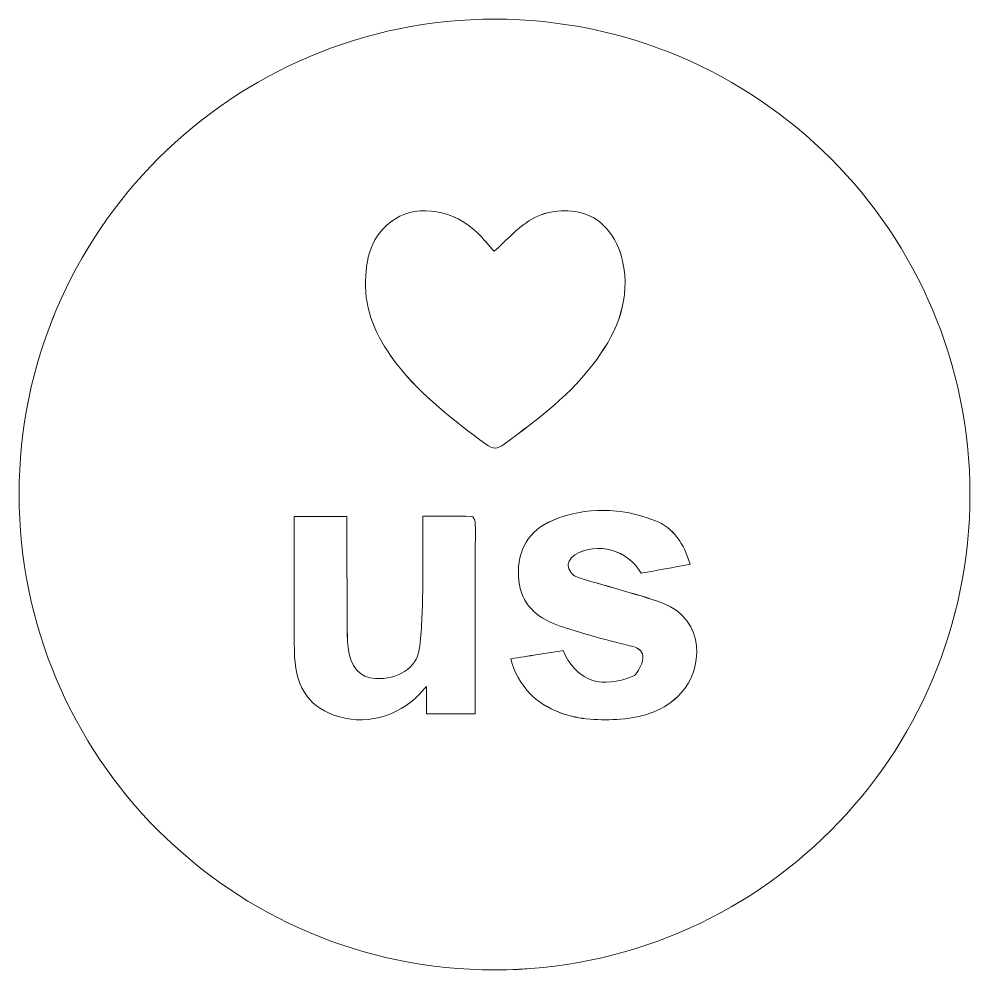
# Model space of a CAD drawing. Header units: centimetres. Extents: x -5.5 to 5.5, y -4.5 to 5.
# Drawn here: x -0.311 to 3.353, y -4.54 to -0.876 of the extents above; entities that cross this region are included whole.
import ezdxf

# ---------------------------------------------------------------- set-up
doc = ezdxf.new("R2010")
doc.units = ezdxf.units.CM
doc.header["$MEASUREMENT"] = 0
doc.layers.add('Layer 1', color=7, linetype='Continuous')

msp = doc.modelspace()

# ---------------------------------------------------------------- linework, layer by layer
at = {"layer": 'Layer 1', "lineweight": 13}
for points, knots in [([(3.3528, -2.70793), (3.35272, -1.69778), (2.53251, -0.8768), (1.52286, -0.8763), (1.52286, -0.8763), (0.51062, -0.87577), (-0.31083, -1.69579), (-0.31115, -2.70701), (-0.31115, -2.70701), (-0.31147, -3.71899), (0.50893, -4.54012), (1.52038, -4.54023), (1.52038, -4.54023), (2.53209, -4.54036), (3.35288, -3.71962), (3.3528, -2.70793)], [0, 0, 0, 0, 0.2, 0.2, 0.2, 0.2, 0.4, 0.4, 0.4, 0.4, 0.6, 0.6, 0.6, 0.6, 1, 1, 1, 1]), ([(3.3528, -2.70793), (3.35288, -3.71962), (2.53209, -4.54035), (1.52038, -4.54025), (1.52038, -4.54025), (0.5089, -4.54014), (-0.31146, -3.71901), (-0.31115, -2.70703), (-0.31115, -2.70703), (-0.31083, -1.69579), (0.51062, -0.8758), (1.52286, -0.87632), (1.52286, -0.87632), (2.53251, -0.8768), (3.35272, -1.69778), (3.3528, -2.70793)], [0, 0, 0, 0, 0.2, 0.2, 0.2, 0.2, 0.4, 0.4, 0.4, 0.4, 0.6, 0.6, 0.6, 0.6, 1, 1, 1, 1]), ([(1.51934, -1.77094), (1.5603, -1.73387), (1.59792, -1.69395), (1.64134, -1.66185), (1.64134, -1.66185), (1.70114, -1.61766), (1.77167, -1.60727), (1.84396, -1.62015), (1.84396, -1.62015), (1.92881, -1.63523), (1.99419, -1.71299), (2.01448, -1.80843), (2.01448, -1.80843), (2.04517, -1.9525), (1.99667, -2.07455), (1.91463, -2.18766), (1.91463, -2.18766), (1.81816, -2.32059), (1.68868, -2.41777), (1.55816, -2.51394), (1.55816, -2.51394), (1.53197, -2.53323), (1.51485, -2.53434), (1.48781, -2.51439), (1.48781, -2.51439), (1.36322, -2.42261), (1.24087, -2.32865), (1.14467, -2.20565), (1.14467, -2.20565), (1.07561, -2.11733), (1.02553, -2.02042), (1.02394, -1.90532), (1.02394, -1.90532), (1.02254, -1.80195), (1.04347, -1.70564), (1.13866, -1.64568), (1.13866, -1.64568), (1.22949, -1.58848), (1.36583, -1.61271), (1.45341, -1.69854), (1.45341, -1.69854), (1.47804, -1.72268), (1.49998, -1.74953), (1.51934, -1.77094)], [0, 0, 0, 0, 0.0833333, 0.0833333, 0.0833333, 0.0833333, 0.1666667, 0.1666667, 0.1666667, 0.1666667, 0.25, 0.25, 0.25, 0.25, 0.3333333, 0.3333333, 0.3333333, 0.3333333, 0.4166667, 0.4166667, 0.4166667, 0.4166667, 0.5, 0.5, 0.5, 0.5, 0.5833333, 0.5833333, 0.5833333, 0.5833333, 0.6666667, 0.6666667, 0.6666667, 0.6666667, 0.75, 0.75, 0.75, 0.75, 0.8333333, 0.8333333, 0.8333333, 0.8333333, 1, 1, 1, 1]), ([(1.51934, -1.77094), (1.5, -1.74954), (1.47804, -1.72271), (1.45343, -1.69858), (1.45343, -1.69858), (1.36585, -1.61275), (1.22951, -1.58851), (1.13868, -1.64572), (1.13868, -1.64572), (1.04348, -1.70567), (1.02255, -1.80196), (1.02396, -1.90536), (1.02396, -1.90536), (1.02555, -2.02045), (1.07561, -2.11737), (1.14469, -2.20569), (1.14469, -2.20569), (1.24089, -2.32869), (1.36324, -2.42265), (1.48783, -2.51443), (1.48783, -2.51443), (1.51487, -2.53441), (1.53199, -2.53329), (1.55818, -2.51398), (1.55818, -2.51398), (1.6887, -2.4178), (1.81819, -2.32062), (1.91465, -2.1877), (1.91465, -2.1877), (1.99672, -2.07459), (2.04522, -1.95254), (2.0145, -1.80847), (2.0145, -1.80847), (1.99418, -1.71303), (1.92883, -1.63527), (1.84398, -1.62019), (1.84398, -1.62019), (1.7717, -1.60733), (1.70116, -1.6177), (1.64136, -1.66189), (1.64136, -1.66189), (1.59792, -1.69394), (1.5603, -1.73384), (1.51934, -1.77094)], [0, 0, 0, 0, 0.0833333, 0.0833333, 0.0833333, 0.0833333, 0.1666667, 0.1666667, 0.1666667, 0.1666667, 0.25, 0.25, 0.25, 0.25, 0.3333333, 0.3333333, 0.3333333, 0.3333333, 0.4166667, 0.4166667, 0.4166667, 0.4166667, 0.5, 0.5, 0.5, 0.5, 0.5833333, 0.5833333, 0.5833333, 0.5833333, 0.6666667, 0.6666667, 0.6666667, 0.6666667, 0.75, 0.75, 0.75, 0.75, 0.8333333, 0.8333333, 0.8333333, 0.8333333, 1, 1, 1, 1]), ([(1.78469, -3.30954), (1.83425, -3.41924), (1.91614, -3.45458), (2.03062, -3.41701), (2.03062, -3.41701), (2.04348, -3.4128), (2.0598, -3.40838), (2.06655, -3.39857), (2.06655, -3.39857), (2.07888, -3.38066), (2.09034, -3.35928), (2.09277, -3.33822), (2.09277, -3.33822), (2.09542, -3.31517), (2.07623, -3.30028), (2.05411, -3.2943), (2.05411, -3.2943), (2.00725, -3.28163), (1.95979, -3.27104), (1.91314, -3.25758), (1.91314, -3.25758), (1.85842, -3.24181), (1.80315, -3.22686), (1.75016, -3.20625), (1.75016, -3.20625), (1.6675, -3.1741), (1.61721, -3.11455), (1.61295, -3.02258), (1.61295, -3.02258), (1.60829, -2.92135), (1.65354, -2.8456), (1.74482, -2.80787), (1.74482, -2.80787), (1.87383, -2.7545), (2.0079, -2.75792), (2.13765, -2.8079), (2.13765, -2.8079), (2.21128, -2.83624), (2.25137, -2.89905), (2.2741, -2.97715), (2.2741, -2.97715), (2.20991, -2.98895), (2.14718, -3.00046), (2.08558, -3.01178), (2.08558, -3.01178), (2.03544, -2.92174), (1.91746, -2.88904), (1.83031, -2.94069), (1.83031, -2.94069), (1.81732, -2.94839), (1.80353, -2.96884), (1.80451, -2.98234), (1.80451, -2.98234), (1.80565, -2.99745), (1.82025, -3.01946), (1.83401, -3.02441), (1.83401, -3.02441), (1.88851, -3.04388), (1.94511, -3.05738), (2.00067, -3.07405), (2.00067, -3.07405), (2.05721, -3.09104), (2.11452, -3.10622), (2.16955, -3.12726), (2.16955, -3.12726), (2.33772, -3.19155), (2.32277, -3.3851), (2.23911, -3.474), (2.23911, -3.474), (2.17535, -3.54173), (2.09467, -3.56737), (2.00612, -3.57372), (2.00612, -3.57372), (1.92775, -3.5793), (1.84941, -3.57695), (1.77437, -3.54919), (1.77437, -3.54919), (1.67674, -3.51307), (1.6126, -3.44574), (1.5831, -3.34128), (1.5831, -3.34128), (1.65269, -3.33028), (1.71902, -3.31989), (1.78469, -3.30954)], [0, 0, 0, 0, 0.0454545, 0.0454545, 0.0454545, 0.0454545, 0.0909091, 0.0909091, 0.0909091, 0.0909091, 0.1363636, 0.1363636, 0.1363636, 0.1363636, 0.1818182, 0.1818182, 0.1818182, 0.1818182, 0.2272727, 0.2272727, 0.2272727, 0.2272727, 0.2727273, 0.2727273, 0.2727273, 0.2727273, 0.3181818, 0.3181818, 0.3181818, 0.3181818, 0.3636364, 0.3636364, 0.3636364, 0.3636364, 0.4090909, 0.4090909, 0.4090909, 0.4090909, 0.4545455, 0.4545455, 0.4545455, 0.4545455, 0.5, 0.5, 0.5, 0.5, 0.5454545, 0.5454545, 0.5454545, 0.5454545, 0.5909091, 0.5909091, 0.5909091, 0.5909091, 0.6363636, 0.6363636, 0.6363636, 0.6363636, 0.6818182, 0.6818182, 0.6818182, 0.6818182, 0.7272727, 0.7272727, 0.7272727, 0.7272727, 0.7727273, 0.7727273, 0.7727273, 0.7727273, 0.8181818, 0.8181818, 0.8181818, 0.8181818, 0.8636364, 0.8636364, 0.8636364, 0.8636364, 0.9090909, 0.9090909, 0.9090909, 0.9090909, 1, 1, 1, 1]), ([(1.78469, -3.30954), (1.71902, -3.31989), (1.65269, -3.33028), (1.58316, -3.34121), (1.58316, -3.34121), (1.61263, -3.44567), (1.67677, -3.513), (1.77443, -3.54912), (1.77443, -3.54912), (1.84947, -3.57687), (1.92781, -3.57923), (2.00618, -3.57365), (2.00618, -3.57365), (2.09474, -3.56733), (2.17541, -3.54166), (2.23917, -3.47393), (2.23917, -3.47393), (2.32283, -3.38503), (2.33781, -3.19146), (2.16961, -3.12719), (2.16961, -3.12719), (2.11458, -3.10616), (2.05727, -3.09097), (2.00073, -3.07398), (2.00073, -3.07398), (1.94517, -3.05731), (1.88857, -3.04382), (1.83407, -3.02434), (1.83407, -3.02434), (1.82029, -3.01939), (1.80571, -2.99738), (1.80457, -2.98227), (1.80457, -2.98227), (1.80359, -2.96878), (1.81735, -2.94832), (1.83037, -2.94062), (1.83037, -2.94062), (1.91752, -2.88897), (2.03553, -2.92165), (2.08564, -3.01171), (2.08564, -3.01171), (2.14724, -3.00039), (2.20997, -2.9889), (2.27416, -2.97708), (2.27416, -2.97708), (2.25143, -2.89897), (2.21135, -2.83616), (2.13771, -2.80783), (2.13771, -2.80783), (2.00798, -2.75785), (1.87389, -2.75444), (1.74488, -2.8078), (1.74488, -2.8078), (1.6536, -2.84553), (1.60835, -2.92128), (1.61301, -3.02251), (1.61301, -3.02251), (1.61724, -3.11451), (1.66757, -3.17406), (1.75022, -3.20618), (1.75022, -3.20618), (1.80322, -3.22679), (1.85849, -3.24177), (1.9132, -3.25751), (1.9132, -3.25751), (1.95985, -3.27098), (2.00731, -3.28153), (2.05417, -3.29423), (2.05417, -3.29423), (2.07629, -3.30024), (2.09547, -3.31511), (2.09283, -3.33815), (2.09283, -3.33815), (2.0904, -3.35921), (2.07894, -3.38059), (2.06661, -3.3985), (2.06661, -3.3985), (2.05984, -3.40832), (2.04354, -3.41273), (2.03068, -3.41694), (2.03068, -3.41694), (1.91614, -3.45459), (1.83425, -3.41924), (1.78469, -3.30954)], [0, 0, 0, 0, 0.0454545, 0.0454545, 0.0454545, 0.0454545, 0.0909091, 0.0909091, 0.0909091, 0.0909091, 0.1363636, 0.1363636, 0.1363636, 0.1363636, 0.1818182, 0.1818182, 0.1818182, 0.1818182, 0.2272727, 0.2272727, 0.2272727, 0.2272727, 0.2727273, 0.2727273, 0.2727273, 0.2727273, 0.3181818, 0.3181818, 0.3181818, 0.3181818, 0.3636364, 0.3636364, 0.3636364, 0.3636364, 0.4090909, 0.4090909, 0.4090909, 0.4090909, 0.4545455, 0.4545455, 0.4545455, 0.4545455, 0.5, 0.5, 0.5, 0.5, 0.5454545, 0.5454545, 0.5454545, 0.5454545, 0.5909091, 0.5909091, 0.5909091, 0.5909091, 0.6363636, 0.6363636, 0.6363636, 0.6363636, 0.6818182, 0.6818182, 0.6818182, 0.6818182, 0.7272727, 0.7272727, 0.7272727, 0.7272727, 0.7727273, 0.7727273, 0.7727273, 0.7727273, 0.8181818, 0.8181818, 0.8181818, 0.8181818, 0.8636364, 0.8636364, 0.8636364, 0.8636364, 0.9090909, 0.9090909, 0.9090909, 0.9090909, 1, 1, 1, 1]), ([(1.25817, -3.55325), (1.32395, -3.55325), (1.38461, -3.55325), (1.44677, -3.55325), (1.44677, -3.55325), (1.44677, -3.53894), (1.44677, -3.52737), (1.44677, -3.51584), (1.44677, -3.51584), (1.44677, -3.31372), (1.44677, -3.11166), (1.44677, -2.90957), (1.44677, -2.90957), (1.44677, -2.87782), (1.44767, -2.84604), (1.44611, -2.81435), (1.44611, -2.81435), (1.44569, -2.80644), (1.43746, -2.79234), (1.43251, -2.79223), (1.43251, -2.79223), (1.37065, -2.7907), (1.30874, -2.79122), (1.2446, -2.79122), (1.2446, -2.79122), (1.2446, -2.89187), (1.24616, -2.98802), (1.24407, -3.08409), (1.24407, -3.08409), (1.24248, -3.15791), (1.24092, -3.23231), (1.23089, -3.30526), (1.23089, -3.30526), (1.22113, -3.37635), (1.14596, -3.42194), (1.06214, -3.41715), (1.06214, -3.41715), (1.00068, -3.4136), (0.96475, -3.37278), (0.95668, -3.29692), (0.95668, -3.29692), (0.95522, -3.28327), (0.95369, -3.26956), (0.95361, -3.25583), (0.95361, -3.25583), (0.95271, -3.11409), (0.9521, -2.9723), (0.95147, -2.83057), (0.95147, -2.83057), (0.95142, -2.81832), (0.95144, -2.80607), (0.95144, -2.79313), (0.95144, -2.79313), (0.8817, -2.79313), (0.81677, -2.79313), (0.7493, -2.79313), (0.7493, -2.79313), (0.7493, -2.80263), (0.74927, -2.80988), (0.74927, -2.81707), (0.74927, -2.81707), (0.7493, -2.98106), (0.74871, -3.14507), (0.74948, -3.30906), (0.74948, -3.30906), (0.75009, -3.4408), (0.79965, -3.52073), (0.90151, -3.55838), (0.90151, -3.55838), (1.01433, -3.60005), (1.14895, -3.56661), (1.23301, -3.47596), (1.23301, -3.47596), (1.23984, -3.4686), (1.24637, -3.46093), (1.25815, -3.44765), (1.25815, -3.44765), (1.25817, -3.48761), (1.25817, -3.5198), (1.25817, -3.55325)], [0, 0, 0, 0, 0.047619, 0.047619, 0.047619, 0.047619, 0.0952381, 0.0952381, 0.0952381, 0.0952381, 0.1428571, 0.1428571, 0.1428571, 0.1428571, 0.1904762, 0.1904762, 0.1904762, 0.1904762, 0.2380952, 0.2380952, 0.2380952, 0.2380952, 0.2857143, 0.2857143, 0.2857143, 0.2857143, 0.3333333, 0.3333333, 0.3333333, 0.3333333, 0.3809524, 0.3809524, 0.3809524, 0.3809524, 0.4285714, 0.4285714, 0.4285714, 0.4285714, 0.4761905, 0.4761905, 0.4761905, 0.4761905, 0.5238095, 0.5238095, 0.5238095, 0.5238095, 0.5714286, 0.5714286, 0.5714286, 0.5714286, 0.6190476, 0.6190476, 0.6190476, 0.6190476, 0.6666667, 0.6666667, 0.6666667, 0.6666667, 0.7142857, 0.7142857, 0.7142857, 0.7142857, 0.7619048, 0.7619048, 0.7619048, 0.7619048, 0.8095238, 0.8095238, 0.8095238, 0.8095238, 0.8571429, 0.8571429, 0.8571429, 0.8571429, 0.9047619, 0.9047619, 0.9047619, 0.9047619, 1, 1, 1, 1]), ([(1.25817, -3.55325), (1.25817, -3.51981), (1.25817, -3.48761), (1.25817, -3.44765), (1.25817, -3.44765), (1.2464, -3.46093), (1.23986, -3.46861), (1.23303, -3.47596), (1.23303, -3.47596), (1.14895, -3.56661), (1.01433, -3.60005), (0.90153, -3.55838), (0.90153, -3.55838), (0.79964, -3.52073), (0.75011, -3.4408), (0.7495, -3.30906), (0.7495, -3.30906), (0.74873, -3.1451), (0.74931, -2.98108), (0.74929, -2.81707), (0.74929, -2.81707), (0.74929, -2.80987), (0.74932, -2.80262), (0.74932, -2.79313), (0.74932, -2.79313), (0.81679, -2.79313), (0.88172, -2.79313), (0.95146, -2.79313), (0.95146, -2.79313), (0.95146, -2.80607), (0.95143, -2.81832), (0.95149, -2.83057), (0.95149, -2.83057), (0.95213, -2.97231), (0.95273, -3.1141), (0.95363, -3.25583), (0.95363, -3.25583), (0.95371, -3.26956), (0.95527, -3.28327), (0.9567, -3.29692), (0.9567, -3.29692), (0.9648, -3.37278), (1.0007, -3.4136), (1.06216, -3.41715), (1.06216, -3.41715), (1.14598, -3.42197), (1.22115, -3.37635), (1.23091, -3.30526), (1.23091, -3.30526), (1.24094, -3.23229), (1.2425, -3.15791), (1.24409, -3.08409), (1.24409, -3.08409), (1.24615, -2.98799), (1.24462, -2.89184), (1.24462, -2.79122), (1.24462, -2.79122), (1.30876, -2.79122), (1.37067, -2.79069), (1.43253, -2.79223), (1.43253, -2.79223), (1.43748, -2.79234), (1.44571, -2.80644), (1.44613, -2.81435), (1.44613, -2.81435), (1.44772, -2.84602), (1.44679, -2.8778), (1.44679, -2.90957), (1.44679, -2.90957), (1.44679, -3.11166), (1.44679, -3.31372), (1.44679, -3.51584), (1.44679, -3.51584), (1.44679, -3.5274), (1.44679, -3.53894), (1.44679, -3.55325), (1.44679, -3.55325), (1.38462, -3.55325), (1.32395, -3.55325), (1.25817, -3.55325)], [0, 0, 0, 0, 0.047619, 0.047619, 0.047619, 0.047619, 0.0952381, 0.0952381, 0.0952381, 0.0952381, 0.1428571, 0.1428571, 0.1428571, 0.1428571, 0.1904762, 0.1904762, 0.1904762, 0.1904762, 0.2380952, 0.2380952, 0.2380952, 0.2380952, 0.2857143, 0.2857143, 0.2857143, 0.2857143, 0.3333333, 0.3333333, 0.3333333, 0.3333333, 0.3809524, 0.3809524, 0.3809524, 0.3809524, 0.4285714, 0.4285714, 0.4285714, 0.4285714, 0.4761905, 0.4761905, 0.4761905, 0.4761905, 0.5238095, 0.5238095, 0.5238095, 0.5238095, 0.5714286, 0.5714286, 0.5714286, 0.5714286, 0.6190476, 0.6190476, 0.6190476, 0.6190476, 0.6666667, 0.6666667, 0.6666667, 0.6666667, 0.7142857, 0.7142857, 0.7142857, 0.7142857, 0.7619048, 0.7619048, 0.7619048, 0.7619048, 0.8095238, 0.8095238, 0.8095238, 0.8095238, 0.8571429, 0.8571429, 0.8571429, 0.8571429, 0.9047619, 0.9047619, 0.9047619, 0.9047619, 1, 1, 1, 1])]:
    msp.add_open_spline(points, degree=3, knots=knots, dxfattribs=at)

doc.saveas('drawing.dxf')
